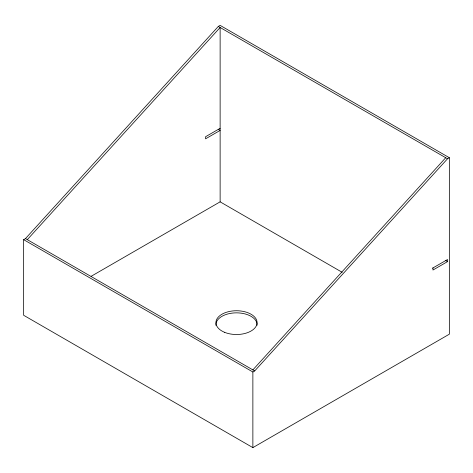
<?xml version="1.0" encoding="UTF-8"?>
<svg xmlns="http://www.w3.org/2000/svg" width="473" height="473" viewBox="0 0 473 473"><rect width="100%" height="100%" fill="white"/><g stroke="black" fill="none" stroke-linecap="round" stroke-linejoin="round"><path stroke-width="0.71" d="M25.471 238.599L218.307 26.435L220.128 25.382L449.35 157.722L449.35 334.18L252.872 447.618L23.65 315.278L23.65 239.651L25.471 238.599L254.693 370.944L447.529 158.774L449.35 157.722M27.286 239.651L220.128 27.487L220.128 201.841L91.141 276.309M252.872 369.892L445.714 157.722M220.128 128.319L205.572 136.721L205.572 138.82L220.128 130.418L218.307 129.366M432.423 268.244L447.529 259.523L447.529 261.622L432.978 270.024L432.978 267.925M23.65 239.651L252.872 371.991L254.693 370.944M218.307 26.435L447.529 158.774M445.714 260.57L447.529 261.622M220.128 201.841L342.186 272.312M252.872 371.991L252.872 447.618M215.948 325.383A20.581 11.884 0 0 1 236.447 312.848A20.581 11.884 0 0 1 257.058 325.323M224.444 332.259A20.581 11.884 0 0 0 256.975 323.839A20.581 11.884 0 0 0 228.081 311.784A20.581 11.884 0 0 0 224.444 332.259"/></g></svg>
